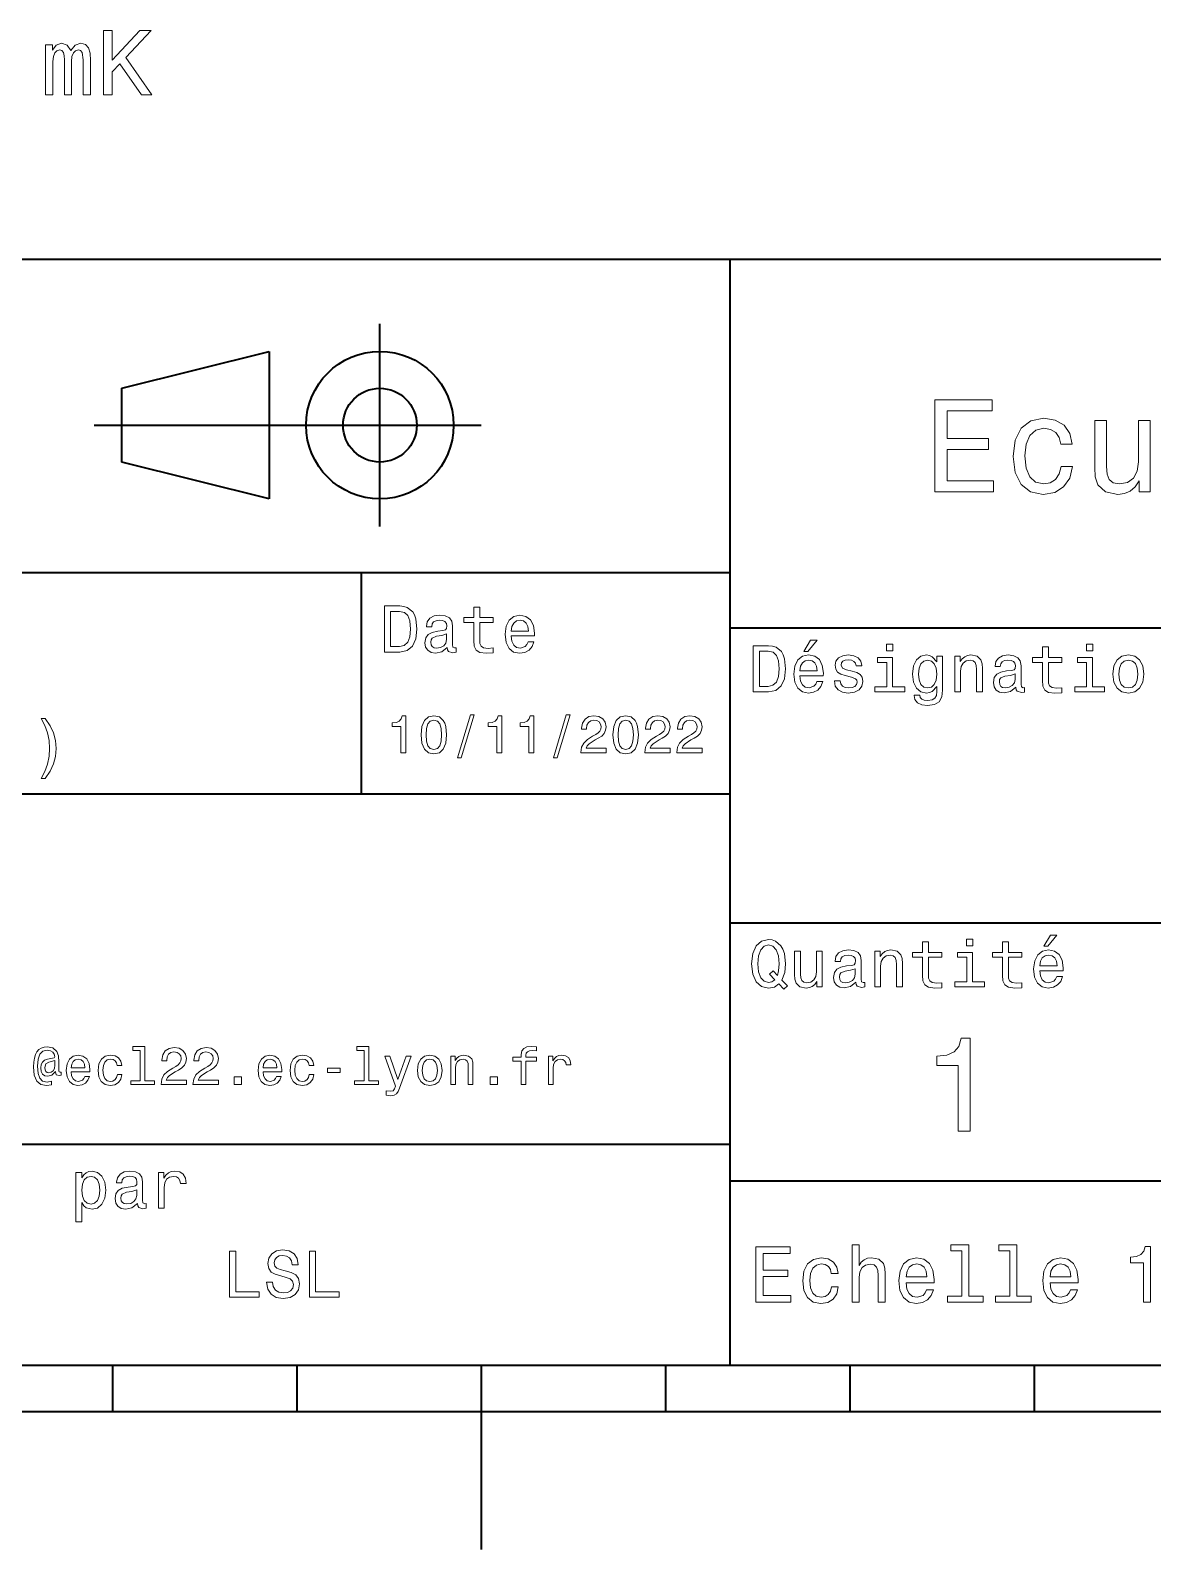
# Model space of a CAD drawing. Extents: x 0 to 297, y 0 to 210.
# Drawn here: x 124 to 184.9, y 0 to 82.4 of the extents above; entities that cross this region are included whole.
import ezdxf

# ---------------------------------------------------------------- set-up
doc = ezdxf.new("R2010")
doc.units = 0

msp = doc.modelspace()

# ---------------------------------------------------------------- linework, layer by layer
at = {"color": 7, "lineweight": 35}
for p, q in [((97, 70), (287, 70)), ((162, 10), (162, 70)), ((127.5, 61), (148.5, 61)), ((97, 53), (162, 53)), ((162, 50), (287, 50)), ((97, 41), (162, 41)), ((162, 34), (287, 34)), ((97, 22), (162, 22)), ((162, 20), (287, 20)), ((10, 10), (287, 10)), ((97, 10), (287, 10)), ((98.5, 7.5), (198.5, 7.5))]:
    msp.add_line(p, q, dxfattribs=at)
at = {"color": 7, "lineweight": 35, "ltscale": 0.275}
msp.add_line((143, 55.5), (143, 66.5), dxfattribs=at)
at = {"color": 7, "lineweight": 35, "ltscale": 0.206155}
for p, q in [((129, 63), (137, 65)), ((137, 57), (129, 59))]:
    msp.add_line(p, q, dxfattribs=at)
at = {"color": 7, "lineweight": 35, "ltscale": 0.2}
msp.add_line((137, 65), (137, 57), dxfattribs=at)
at = {"color": 7, "lineweight": 35, "ltscale": 0.1}
msp.add_line((129, 59), (129, 63), dxfattribs=at)
at = {"color": 7, "lineweight": 35, "ltscale": 0.3}
msp.add_line((142, 41), (142, 53), dxfattribs=at)
at = {"color": 7, "lineweight": 35, "ltscale": 0.0625}
for p, q in [((128.5, 10), (128.5, 7.5)), ((138.5, 10), (138.5, 7.5)), ((158.5, 10), (158.5, 7.5)), ((168.5, 10), (168.5, 7.5)), ((178.5, 10), (178.5, 7.5))]:
    msp.add_line(p, q, dxfattribs=at)
at = {"color": 7, "lineweight": 35, "ltscale": 0.25}
msp.add_line((148.5, 10), (148.5, 0), dxfattribs=at)
at = {"color": 7, "lineweight": 13}
for points in [[(128.01532, 78.915115), (128.479309, 78.915115), (128.479309, 80.160789), (128.892853, 80.604599), (130.067932, 78.915115), (130.632767, 78.915115), (129.220657, 80.94249), (130.592407, 82.415115), (129.977142, 82.415115), (128.479309, 80.796242), (128.479309, 82.415115), (128.01532, 82.415115)], [(124.853226, 78.915115), (125.261726, 78.915115), (125.261726, 80.725632), (125.286942, 80.997971), (125.362587, 81.194656), (125.478584, 81.310646), (125.629883, 81.356041), (125.750916, 81.315689), (125.831612, 81.214828), (125.871956, 81.043358), (125.887085, 80.816414), (125.887085, 78.915115), (126.27037, 78.915115), (126.27037, 80.725632), (126.295586, 80.992928), (126.371231, 81.189613), (126.492271, 81.310646), (126.64357, 81.356041), (126.764603, 81.315689), (126.845299, 81.214828), (126.895729, 80.816414), (126.895729, 78.915115), (127.30423, 78.915115), (127.30423, 80.786156), (127.279015, 81.174484), (127.198326, 81.472031), (127.036942, 81.653587), (126.774689, 81.719147), (126.467056, 81.618286), (126.230026, 81.325775), (126.043427, 81.613243), (125.730743, 81.719147), (125.443283, 81.618286), (125.246597, 81.335861), (125.246597, 81.623329), (124.853226, 81.623329)], [(173.109512, 57.381123), (176.279541, 57.381123), (176.279541, 57.986309), (173.772339, 57.986309), (173.772339, 59.679394), (176.005768, 59.679394), (176.005768, 60.277374), (173.772339, 60.277374), (173.772339, 61.775936), (176.221893, 61.775936), (176.221893, 62.381123), (173.109512, 62.381123)], [(179.932281, 59.967579), (180.559082, 59.967579), (180.429398, 60.543945), (180.119598, 60.997837), (179.636887, 61.278816), (179.010086, 61.386887), (178.318436, 61.242794), (177.792511, 60.839336), (177.46109, 60.183716), (177.345825, 59.304752), (177.453888, 58.432995), (177.778091, 57.78458), (178.289627, 57.381123), (178.988464, 57.244236), (179.608063, 57.352303), (180.090775, 57.6549), (180.42218, 58.130402), (180.566284, 58.764408), (179.96109, 58.764408), (179.853027, 58.36095), (179.651291, 58.058357), (179.363113, 57.871037), (179.010086, 57.8134), (178.570602, 57.907059), (178.253601, 58.195244), (178.059082, 58.663544), (177.994232, 59.326366), (178.059082, 59.974781), (178.260803, 60.443081), (178.585007, 60.731266), (179.010086, 60.83213), (179.38472, 60.767288), (179.66571, 60.601585), (179.853027, 60.327808)], [(184.788177, 61.25), (184.154175, 61.25), (184.154175, 59.016571), (184.082123, 58.497837), (183.873199, 58.123196), (183.548996, 57.892651), (183.123917, 57.820602), (182.785294, 57.878242), (182.569168, 58.051151), (182.446686, 58.346542), (182.417862, 58.764408), (182.417862, 61.25), (181.783859, 61.25), (181.783859, 58.706772), (181.805481, 58.195244), (181.942368, 57.770172), (182.360229, 57.381123), (183.030258, 57.244236), (183.390488, 57.294666), (183.700287, 57.424351), (183.966858, 57.647694), (184.182999, 57.971901), (184.182999, 57.381123), (184.788177, 57.381123)], [(144.080688, 51.190563), (143.248566, 51.190563), (143.248566, 48.690563), (144.080688, 48.690563), (144.473343, 48.769814), (144.765137, 49.011169), (144.945251, 49.40382), (145.010086, 49.940563), (144.952454, 50.488113), (144.880402, 50.70425), (144.779541, 50.877163), (144.487747, 51.111313), (144.296829, 51.168949)], [(148.100861, 50.289986), (148.100861, 49.320965), (148.122482, 49.007565), (148.223343, 48.791428), (148.425079, 48.665348), (148.767288, 48.62212), (149.141937, 48.640129), (149.141937, 48.913906), (148.868149, 48.892292), (148.619598, 48.921112), (148.486313, 49.011169), (148.42868, 49.162464), (148.417862, 49.375), (148.417862, 50.289986), (149.141937, 50.289986), (149.141937, 50.560158), (148.417862, 50.560158), (148.417862, 51.125721), (148.100861, 51.125721), (148.100861, 50.560158), (147.553314, 50.560158), (147.553314, 50.289986)], [(144.055481, 50.891571), (144.329254, 50.837536), (144.516571, 50.671829), (144.628235, 50.376442), (144.664261, 49.940563), (144.624634, 49.519093), (144.51297, 49.223705), (144.322052, 49.047192), (144.055481, 48.989555), (143.583572, 48.989555), (143.583572, 50.891571)], [(146.656342, 48.942726), (146.656342, 48.931919), (146.674347, 48.809441), (146.728394, 48.722984), (146.955338, 48.654541), (147.131851, 48.683357), (147.131851, 48.928314), (147.056198, 48.917507), (146.955338, 48.96434), (146.937317, 49.108429), (146.937317, 50.109871), (146.894089, 50.365635), (146.768005, 50.54575), (146.548264, 50.65382), (146.23848, 50.693443), (145.935883, 50.650219), (145.71254, 50.52774), (145.572052, 50.336815), (145.525223, 50.084656), (145.525223, 50.063042), (145.809799, 50.063042), (145.835022, 50.21434), (145.914261, 50.322407), (146.043945, 50.387249), (146.227661, 50.412464), (146.404175, 50.394455), (146.530258, 50.34042), (146.605911, 50.246758), (146.631119, 50.117077), (146.616714, 49.965778), (146.559082, 49.890129), (146.414978, 49.854107), (146.144806, 49.825291), (145.835022, 49.760448), (145.61528, 49.645176), (145.485596, 49.465057), (145.445969, 49.19849), (145.481995, 48.960735), (145.593658, 48.784222), (145.773773, 48.67255), (146.022339, 48.632927), (146.357346, 48.708576)], [(150.121765, 49.565922), (151.389771, 49.565922), (151.393372, 49.713619), (151.335739, 50.127884), (151.177231, 50.437683), (150.925079, 50.625), (150.590057, 50.693443), (150.262253, 50.621399), (150.010086, 50.41967), (149.847977, 50.091862), (149.790344, 49.659584), (149.844376, 49.216499), (150.006485, 48.892292), (150.255051, 48.690563), (150.579254, 48.62212), (150.860229, 48.668949), (151.090775, 48.791428), (151.260086, 48.98595), (151.357346, 49.245319), (151.043945, 49.245319), (150.979111, 49.101227), (150.885452, 48.993156), (150.618881, 48.9067), (150.413544, 48.946327), (150.258652, 49.072407), (150.157776, 49.27774), (150.121765, 49.555115)], [(150.121765, 49.832493), (150.161377, 50.081055), (150.258652, 50.264771), (150.406342, 50.376442), (150.600861, 50.416069), (150.791794, 50.376442), (150.939484, 50.264771), (151.029541, 50.081055), (151.061966, 49.832493)], [(146.620316, 49.367798), (146.577087, 49.180477), (146.461823, 49.036385), (146.28891, 48.942726), (146.07637, 48.910305), (145.939484, 48.928314), (145.842224, 48.98595), (145.780975, 49.086815), (145.76297, 49.227306), (145.777374, 49.353386), (145.835022, 49.443443), (146.065567, 49.544312), (146.357346, 49.587536), (146.620316, 49.673992)], [(164.080688, 49.030979), (163.248566, 49.030979), (163.248566, 46.530979), (164.080688, 46.530979), (164.473343, 46.610229), (164.765137, 46.851585), (164.945251, 47.244236), (165.010086, 47.780979), (164.952454, 48.328529), (164.880402, 48.544666), (164.779541, 48.717579), (164.487747, 48.951729), (164.296829, 49.009365)], [(164.055481, 48.731987), (164.329254, 48.677952), (164.516571, 48.512245), (164.628235, 48.216858), (164.664261, 47.780979), (164.624634, 47.359509), (164.51297, 47.064121), (164.322052, 46.887608), (164.055481, 46.829971), (163.583572, 46.829971), (163.583572, 48.731987)], [(166.004318, 48.728386), (166.216858, 48.728386), (166.717575, 49.340778), (166.364548, 49.340778)], [(170.824203, 49.117435), (170.489197, 49.117435), (170.489197, 48.757202), (170.824203, 48.757202)], [(178.943802, 48.130402), (178.943802, 47.161381), (178.965424, 46.84798), (179.066284, 46.631844), (179.268005, 46.505764), (179.610229, 46.462536), (179.984863, 46.480545), (179.984863, 46.754322), (179.71109, 46.732708), (179.46254, 46.761528), (179.329254, 46.851585), (179.271606, 47.00288), (179.260803, 47.215416), (179.260803, 48.130402), (179.984863, 48.130402), (179.984863, 48.400574), (179.260803, 48.400574), (179.260803, 48.966137), (178.943802, 48.966137), (178.943802, 48.400574), (178.396255, 48.400574), (178.396255, 48.130402)], [(181.667145, 49.117435), (181.332138, 49.117435), (181.332138, 48.757202), (181.667145, 48.757202)], [(165.784576, 47.406338), (167.052597, 47.406338), (167.056198, 47.554035), (166.998566, 47.9683), (166.840057, 48.278099), (166.587891, 48.465416), (166.252884, 48.533859), (165.925079, 48.461815), (165.672913, 48.260086), (165.510803, 47.932278), (165.453171, 47.5), (165.507202, 47.056915), (165.669312, 46.732708), (165.917862, 46.530979), (166.242081, 46.462536), (166.523056, 46.509365), (166.753601, 46.631844), (166.922913, 46.826366), (167.020172, 47.085735), (166.706772, 47.085735), (166.641937, 46.941643), (166.548264, 46.833572), (166.281708, 46.747116), (166.07637, 46.786743), (165.921463, 46.912823), (165.820602, 47.118156), (165.784576, 47.395531)], [(165.784576, 47.672909), (165.824203, 47.921471), (165.921463, 48.105186), (166.069168, 48.216858), (166.263687, 48.256485), (166.454605, 48.216858), (166.60231, 48.105186), (166.692368, 47.921471), (166.724777, 47.672909)], [(168.623199, 47.658501), (168.317001, 47.730545), (168.090057, 47.8134), (168.014404, 47.982708), (168.036026, 48.101585), (168.111664, 48.188038), (168.234146, 48.242073), (168.41066, 48.263687), (168.579971, 48.242073), (168.713257, 48.177231), (168.799713, 48.079971), (168.835739, 47.950287), (169.145538, 47.950287), (169.145538, 47.957493), (169.091492, 48.191643), (168.943802, 48.375359), (168.713257, 48.490635), (168.41066, 48.533859), (168.104462, 48.490635), (167.881119, 48.371758), (167.740631, 48.195244), (167.697403, 47.971901), (167.729828, 47.755764), (167.830688, 47.604465), (167.996399, 47.496399), (168.237747, 47.42075), (168.590775, 47.334293), (168.806915, 47.244236), (168.864548, 47.172188), (168.886169, 47.064121), (168.853745, 46.930836), (168.767288, 46.829971), (168.626801, 46.765129), (168.439484, 46.743515), (168.241348, 46.765129), (168.09726, 46.840778), (168, 46.963257), (167.960373, 47.132565), (167.654175, 47.132565), (167.704605, 46.844379), (167.85231, 46.635445), (168.086456, 46.509365), (168.41066, 46.462536), (168.749283, 46.509365), (168.997833, 46.635445), (169.149139, 46.837173), (169.203171, 47.100143), (169.163544, 47.327087), (169.05188, 47.481987), (168.868149, 47.582851)], [(170.8134, 46.79755), (170.8134, 48.400574), (169.999283, 48.400574), (169.999283, 48.130402), (170.496399, 48.130402), (170.496399, 46.79755), (169.847977, 46.79755), (169.847977, 46.530979), (171.469025, 46.530979), (171.469025, 46.79755)], [(173.518738, 46.617435), (173.518738, 48.465416), (173.216141, 48.465416), (173.216141, 48.152016), (172.967575, 48.4366), (172.816284, 48.508644), (172.646973, 48.533859), (172.340775, 48.461815), (172.103027, 48.260086), (171.94812, 47.935879), (171.894089, 47.5), (171.94812, 47.060516), (172.103027, 46.736309), (172.340775, 46.530979), (172.646973, 46.462536), (172.819885, 46.487751), (172.963974, 46.552593), (173.216141, 46.826366), (173.216141, 46.552593), (173.187317, 46.336456), (173.108063, 46.181557), (172.956772, 46.091499), (172.729828, 46.059078), (172.531708, 46.080692), (172.391205, 46.134727), (172.30835, 46.228386), (172.283142, 46.354465), (171.976944, 46.354465), (171.976944, 46.340057), (172.023773, 46.109509), (172.167862, 45.9366), (172.398407, 45.824928), (172.711823, 45.785301), (173.086456, 45.839336), (173.335022, 45.990635), (173.47551, 46.253601)], [(172.221909, 47.5), (172.254318, 47.820606), (172.351593, 48.058357), (172.502884, 48.198845), (172.704605, 48.249279), (172.917145, 48.198845), (173.075653, 48.058357), (173.172913, 47.820606), (173.208939, 47.5), (173.172913, 47.172188), (173.075653, 46.938038), (172.917145, 46.793949), (172.704605, 46.747116), (172.502884, 46.793949), (172.351593, 46.938038), (172.254318, 47.175793)], [(174.181549, 46.530979), (174.498566, 46.530979), (174.498566, 47.647694), (174.530975, 47.903458), (174.635452, 48.090778), (174.797546, 48.206051), (175.013687, 48.249279), (175.1866, 48.213257), (175.294662, 48.115993), (175.348709, 47.953888), (175.366714, 47.737751), (175.366714, 46.530979), (175.683716, 46.530979), (175.683716, 47.802593), (175.669312, 48.058357), (175.604462, 48.270893), (175.391937, 48.465416), (175.060516, 48.533859), (174.876801, 48.508644), (174.721909, 48.440201), (174.588623, 48.324928), (174.484146, 48.170029), (174.484146, 48.465416), (174.181549, 48.465416)], [(177.499283, 46.783142), (177.499283, 46.772335), (177.517288, 46.649857), (177.57132, 46.5634), (177.798264, 46.494957), (177.974777, 46.523773), (177.974777, 46.76873), (177.899139, 46.757923), (177.798264, 46.804756), (177.780258, 46.948845), (177.780258, 47.950287), (177.73703, 48.206051), (177.610947, 48.386166), (177.391205, 48.494236), (177.081406, 48.533859), (176.778824, 48.490635), (176.555481, 48.368156), (176.414978, 48.177231), (176.368149, 47.925072), (176.368149, 47.903458), (176.65274, 47.903458), (176.677948, 48.054756), (176.757202, 48.162823), (176.886887, 48.227665), (177.070602, 48.25288), (177.247116, 48.234871), (177.373199, 48.180836), (177.448853, 48.087173), (177.47406, 47.957493), (177.459656, 47.806194), (177.402023, 47.730545), (177.257919, 47.694523), (176.987747, 47.665707), (176.677948, 47.600864), (176.458206, 47.485592), (176.328537, 47.305473), (176.28891, 47.038906), (176.324921, 46.801151), (176.4366, 46.624638), (176.616714, 46.512966), (176.86528, 46.473343), (177.200287, 46.548992)], [(181.656342, 46.79755), (181.656342, 48.400574), (180.842224, 48.400574), (180.842224, 48.130402), (181.33934, 48.130402), (181.33934, 46.79755), (180.690918, 46.79755), (180.690918, 46.530979), (182.311966, 46.530979), (182.311966, 46.79755)], [(182.762253, 47.496399), (182.819885, 47.056915), (182.985596, 46.732708), (183.248566, 46.530979), (183.601593, 46.462536), (183.951004, 46.530979), (184.213974, 46.729107), (184.379684, 47.053314), (184.440918, 47.496399), (184.379684, 47.935879), (184.213974, 48.263687), (183.951004, 48.461815), (183.601593, 48.533859), (183.248566, 48.461815), (182.985596, 48.260086), (182.819885, 47.935879)], [(183.086456, 47.5), (183.118881, 47.824207), (183.219742, 48.058357), (183.381851, 48.20245), (183.601593, 48.25288), (183.817719, 48.20245), (183.979828, 48.061958), (184.080688, 47.824207), (184.116714, 47.5), (184.080688, 47.172188), (183.979828, 46.934437), (183.817719, 46.790344), (183.601593, 46.743515), (183.381851, 46.790344), (183.219742, 46.934437), (183.118881, 47.172188)], [(177.463257, 47.208214), (177.420029, 47.020893), (177.304749, 46.876801), (177.131851, 46.783142), (176.919312, 46.750721), (176.782425, 46.76873), (176.68515, 46.826366), (176.623917, 46.927231), (176.605911, 47.067722), (176.620316, 47.193802), (176.677948, 47.283859), (176.908508, 47.384727), (177.200287, 47.427952), (177.463257, 47.514408)], [(124.847984, 41.835735), (125.107353, 42.231987), (125.291069, 42.624638), (125.399139, 43.0317), (125.435165, 43.463978), (125.399139, 43.892651), (125.291069, 44.303314), (125.107353, 44.695965), (124.847984, 45.092216), (124.62104, 45.092216), (124.822769, 44.710373), (124.966858, 44.306915), (125.053314, 43.88905), (125.085739, 43.463978), (125.053314, 43.038906), (124.966858, 42.617435), (124.819168, 42.217579), (124.62104, 41.835735)], [(144.14122, 43.224785), (144.403458, 43.224785), (144.403458, 45.239193), (144.207504, 45.239193), (144.155624, 45.0634), (144.05188, 44.945248), (143.893372, 44.876083), (143.674362, 44.853027), (143.674362, 44.648415), (144.14122, 44.648415)], [(145.233429, 44.201729), (145.276657, 43.749279), (145.412109, 43.426514), (145.62825, 43.230549), (145.927963, 43.167149), (146.224792, 43.230549), (146.440933, 43.426514), (146.573486, 43.749279), (146.619598, 44.201729), (146.573486, 44.651299), (146.518738, 44.829971), (146.440933, 44.976948), (146.224792, 45.172913), (145.927963, 45.239193), (145.62825, 45.172913), (145.412109, 44.974064), (145.276657, 44.651299)], [(145.510086, 44.201729), (145.533142, 44.550434), (145.605194, 44.801155), (145.734879, 44.948128), (145.927963, 45), (146.118164, 44.948128), (146.247849, 44.801155), (146.319885, 44.550434), (146.342941, 44.201729), (146.319885, 43.850143), (146.247849, 43.599426), (146.118164, 43.45245), (145.927963, 43.403458), (145.734879, 43.45245), (145.605194, 43.599426), (145.533142, 43.850143)], [(147.213257, 42.956772), (147.412109, 42.956772), (148.109512, 45.279541), (147.907791, 45.279541)], [(149.345825, 43.224785), (149.608078, 43.224785), (149.608078, 45.239193), (149.412109, 45.239193), (149.360229, 45.0634), (149.256485, 44.945248), (149.097992, 44.876083), (148.878967, 44.853027), (148.878967, 44.648415), (149.345825, 44.648415)], [(151.080688, 43.224785), (151.342941, 43.224785), (151.342941, 45.239193), (151.146973, 45.239193), (151.095108, 45.0634), (150.991364, 44.945248), (150.832855, 44.876083), (150.613831, 44.853027), (150.613831, 44.648415), (151.080688, 44.648415)], [(152.417877, 42.956772), (152.616714, 42.956772), (153.314133, 45.279541), (153.112396, 45.279541)], [(153.899139, 43.224785), (155.273773, 43.224785), (155.273773, 43.472622), (154.187317, 43.472622), (154.247849, 43.60807), (154.351593, 43.720463), (154.671478, 43.925072), (154.841507, 44.011528), (155.031708, 44.135448), (155.167145, 44.279541), (155.244965, 44.44957), (155.273773, 44.642651), (155.224792, 44.884727), (155.08934, 45.074928), (154.881851, 45.195965), (154.613831, 45.239193), (154.337173, 45.190201), (154.126801, 45.054756), (153.991364, 44.838619), (153.945251, 44.553314), (153.945251, 44.51297), (154.207504, 44.51297), (154.207504, 44.536022), (154.233429, 44.731991), (154.311249, 44.876083), (154.435165, 44.9683), (154.599426, 45), (154.766571, 44.971184), (154.890488, 44.899136), (154.971191, 44.786743), (155, 44.645535), (154.979828, 44.51297), (154.925079, 44.400578), (154.832855, 44.302593), (154.706055, 44.216141), (154.536026, 44.12392), (154.253601, 43.945248), (154.054764, 43.755043), (153.9366, 43.524498), (153.899139, 43.233429)], [(155.642654, 44.201729), (155.685883, 43.749279), (155.821335, 43.426514), (156.037476, 43.230549), (156.337173, 43.167149), (156.634003, 43.230549), (156.850143, 43.426514), (156.982712, 43.749279), (157.028824, 44.201729), (156.982712, 44.651299), (156.927963, 44.829971), (156.850143, 44.976948), (156.634003, 45.172913), (156.337173, 45.239193), (156.037476, 45.172913), (155.821335, 44.974064), (155.685883, 44.651299)], [(155.919312, 44.201729), (155.942368, 44.550434), (156.01442, 44.801155), (156.144104, 44.948128), (156.337173, 45), (156.527374, 44.948128), (156.657059, 44.801155), (156.729111, 44.550434), (156.752167, 44.201729), (156.729111, 43.850143), (156.657059, 43.599426), (156.527374, 43.45245), (156.337173, 43.403458), (156.144104, 43.45245), (156.01442, 43.599426), (155.942368, 43.850143)], [(157.368881, 43.224785), (158.743515, 43.224785), (158.743515, 43.472622), (157.657059, 43.472622), (157.71759, 43.60807), (157.821335, 43.720463), (158.14122, 43.925072), (158.311249, 44.011528), (158.50145, 44.135448), (158.636887, 44.279541), (158.714706, 44.44957), (158.743515, 44.642651), (158.694534, 44.884727), (158.559082, 45.074928), (158.351593, 45.195965), (158.083572, 45.239193), (157.806915, 45.190201), (157.596542, 45.054756), (157.461105, 44.838619), (157.414993, 44.553314), (157.414993, 44.51297), (157.677231, 44.51297), (157.677231, 44.536022), (157.703171, 44.731991), (157.780991, 44.876083), (157.904907, 44.9683), (158.069168, 45), (158.236313, 44.971184), (158.360229, 44.899136), (158.440918, 44.786743), (158.469742, 44.645535), (158.44957, 44.51297), (158.394821, 44.400578), (158.302597, 44.302593), (158.175797, 44.216141), (158.005768, 44.12392), (157.723343, 43.945248), (157.524506, 43.755043), (157.406342, 43.524498), (157.368881, 43.233429)], [(159.103745, 43.224785), (160.478394, 43.224785), (160.478394, 43.472622), (159.391937, 43.472622), (159.452454, 43.60807), (159.556198, 43.720463), (159.876083, 43.925072), (160.046112, 44.011528), (160.236313, 44.135448), (160.371765, 44.279541), (160.44957, 44.44957), (160.478394, 44.642651), (160.429398, 44.884727), (160.293945, 45.074928), (160.086456, 45.195965), (159.818451, 45.239193), (159.541794, 45.190201), (159.331421, 45.054756), (159.195969, 44.838619), (159.149857, 44.553314), (159.149857, 44.51297), (159.412109, 44.51297), (159.412109, 44.536022), (159.438049, 44.731991), (159.515854, 44.876083), (159.639771, 44.9683), (159.804031, 45), (159.971191, 44.971184), (160.095108, 44.899136), (160.175797, 44.786743), (160.20462, 44.645535), (160.184448, 44.51297), (160.129684, 44.400578), (160.037476, 44.302593), (159.91066, 44.216141), (159.740631, 44.12392), (159.458221, 43.945248), (159.259369, 43.755043), (159.14122, 43.524498), (159.103745, 43.233429)], [(164.642654, 30.685879), (164.916428, 30.401297), (165.107346, 30.592218), (164.811966, 30.894812), (164.963257, 31.305475), (165.010086, 31.780979), (164.941635, 32.339336), (164.862396, 32.56628), (164.757919, 32.753601), (164.46254, 33.009365), (164.282425, 33.074207), (164.08429, 33.099422), (163.702454, 33.009365), (163.41066, 32.757202), (163.223343, 32.342937), (163.158508, 31.780979), (163.223343, 31.219019), (163.407059, 30.804754), (163.698853, 30.54899), (164.08429, 30.462536), (164.39769, 30.520172)], [(172.438034, 32.130402), (172.438034, 31.161383), (172.459656, 30.847982), (172.560516, 30.631844), (172.762253, 30.505762), (173.104462, 30.462536), (173.479111, 30.480547), (173.479111, 30.754322), (173.205338, 30.732708), (172.956772, 30.761526), (172.823486, 30.851583), (172.765854, 31.002882), (172.755035, 31.215418), (172.755035, 32.130402), (173.479111, 32.130402), (173.479111, 32.400574), (172.755035, 32.400574), (172.755035, 32.966137), (172.438034, 32.966137), (172.438034, 32.400574), (171.890488, 32.400574), (171.890488, 32.130402)], [(175.161377, 33.117435), (174.82637, 33.117435), (174.82637, 32.757202), (175.161377, 32.757202)], [(176.775223, 32.130402), (176.775223, 31.161383), (176.796829, 30.847982), (176.89769, 30.631844), (177.099426, 30.505762), (177.44165, 30.462536), (177.816284, 30.480547), (177.816284, 30.754322), (177.542511, 30.732708), (177.293945, 30.761526), (177.16066, 30.851583), (177.103027, 31.002882), (177.092224, 31.215418), (177.092224, 32.130402), (177.816284, 32.130402), (177.816284, 32.400574), (177.092224, 32.400574), (177.092224, 32.966137), (176.775223, 32.966137), (176.775223, 32.400574), (176.227661, 32.400574), (176.227661, 32.130402)], [(179.015854, 32.728386), (179.228394, 32.728386), (179.729111, 33.340778), (179.376083, 33.340778)], [(164.41571, 30.916426), (164.260803, 30.801151), (164.08429, 30.765129), (163.850143, 30.829971), (163.666428, 31.024494), (163.543945, 31.341497), (163.504318, 31.780979), (163.543945, 32.216858), (163.662827, 32.537464), (163.846542, 32.731987), (164.08429, 32.80043), (164.318451, 32.731987), (164.502167, 32.533859), (164.621033, 32.213257), (164.664261, 31.780979), (164.631851, 31.40634), (164.5634, 31.150576), (164.329254, 31.395533), (164.13472, 31.211815)], [(166.998566, 32.465416), (166.681549, 32.465416), (166.681549, 31.348703), (166.645538, 31.089336), (166.541061, 30.902016), (166.378967, 30.786743), (166.166428, 30.750719), (165.997116, 30.779539), (165.889053, 30.865993), (165.827805, 31.013687), (165.8134, 31.222622), (165.8134, 32.465416), (165.496399, 32.465416), (165.496399, 31.193804), (165.507202, 30.93804), (165.575653, 30.725504), (165.784576, 30.530979), (166.119598, 30.462536), (166.299713, 30.487751), (166.454605, 30.552593), (166.587891, 30.664265), (166.695969, 30.826368), (166.695969, 30.530979), (166.998566, 30.530979)], [(168.824921, 30.78314), (168.824921, 30.772333), (168.842941, 30.649855), (168.896973, 30.5634), (169.123917, 30.494957), (169.30043, 30.523775), (169.30043, 30.768732), (169.224777, 30.757925), (169.123917, 30.804754), (169.105911, 30.948847), (169.105911, 31.950287), (169.062683, 32.206051), (168.9366, 32.386166), (168.716858, 32.494236), (168.407059, 32.533859), (168.104462, 32.490635), (167.881119, 32.368156), (167.740631, 32.177231), (167.693802, 31.925072), (167.693802, 31.903458), (167.978394, 31.903458), (168.003601, 32.054756), (168.082855, 32.162823), (168.21254, 32.227665), (168.396255, 32.25288), (168.572769, 32.234871), (168.698853, 32.180836), (168.77449, 32.087173), (168.799713, 31.957493), (168.785309, 31.806194), (168.727661, 31.730547), (168.583572, 31.694523), (168.3134, 31.665705), (168.003601, 31.600864), (167.783859, 31.48559), (167.654175, 31.305475), (167.614548, 31.038904), (167.650574, 30.801151), (167.762253, 30.62464), (167.942368, 30.512968), (168.190918, 30.473343), (168.52594, 30.54899)], [(169.844376, 30.530979), (170.161377, 30.530979), (170.161377, 31.647694), (170.193802, 31.903458), (170.298279, 32.090778), (170.460373, 32.206051), (170.676514, 32.249279), (170.849426, 32.213257), (170.957489, 32.115993), (171.011536, 31.95389), (171.029541, 31.737751), (171.029541, 30.530979), (171.346542, 30.530979), (171.346542, 31.802593), (171.332138, 32.058357), (171.267288, 32.270893), (171.054749, 32.465416), (170.723343, 32.533859), (170.539627, 32.508644), (170.38472, 32.440201), (170.251434, 32.324928), (170.146973, 32.170029), (170.146973, 32.465416), (169.844376, 32.465416)], [(175.150574, 30.79755), (175.150574, 32.400574), (174.336456, 32.400574), (174.336456, 32.130402), (174.833572, 32.130402), (174.833572, 30.79755), (174.185165, 30.79755), (174.185165, 30.530979), (175.806198, 30.530979), (175.806198, 30.79755)], [(178.796112, 31.40634), (180.064117, 31.40634), (180.067719, 31.554033), (180.010086, 31.9683), (179.851593, 32.278099), (179.599426, 32.465416), (179.264404, 32.533859), (178.9366, 32.461815), (178.684433, 32.260086), (178.522339, 31.932276), (178.464691, 31.5), (178.518738, 31.056915), (178.680832, 30.732708), (178.929398, 30.530979), (179.253601, 30.462536), (179.534576, 30.509365), (179.765137, 30.631844), (179.934433, 30.826368), (180.031708, 31.085733), (179.718292, 31.085733), (179.653458, 30.941643), (179.559799, 30.833572), (179.293228, 30.747118), (179.087891, 30.786743), (178.932999, 30.912823), (178.832138, 31.118155), (178.796112, 31.395533)], [(178.796112, 31.672911), (178.835739, 31.921469), (178.932999, 32.105186), (179.080688, 32.216858), (179.275208, 32.256485), (179.466141, 32.216858), (179.613831, 32.105186), (179.703888, 31.921469), (179.736313, 31.672911)], [(168.78891, 31.208212), (168.745682, 31.020893), (168.630402, 30.876801), (168.457489, 30.78314), (168.244965, 30.750719), (168.108063, 30.768732), (168.010803, 30.826368), (167.94957, 30.927233), (167.931549, 31.067722), (167.945969, 31.193804), (168.003601, 31.283861), (168.234146, 31.384726), (168.52594, 31.427954), (168.78891, 31.514408)], [(125.708939, 25.734871), (125.708939, 25.902018), (125.662827, 25.893373), (125.60807, 25.913546), (125.590782, 25.974064), (125.590782, 26.446688), (125.567726, 26.780981), (125.47551, 27.02882), (125.259369, 27.213257), (124.956772, 27.279539), (124.780983, 27.262249), (124.631126, 27.210375), (124.501442, 27.12392), (124.397697, 27.002882), (124.317001, 26.850145), (124.259369, 26.662825), (124.224785, 26.438042), (124.213257, 26.184439), (124.253601, 25.737753), (124.383286, 25.42075), (124.599426, 25.230549), (124.907784, 25.170031), (125.190201, 25.216139), (125.190201, 25.406342), (124.942368, 25.360231), (124.703171, 25.409224), (124.54467, 25.567724), (124.458214, 25.835735), (124.432281, 26.224785), (124.461098, 26.605188), (124.559082, 26.876081), (124.717583, 27.040346), (124.948128, 27.095102), (125.123917, 27.063402), (125.253601, 26.988474), (125.334297, 26.876081), (125.363113, 26.746399), (125.331413, 26.682999), (125.244957, 26.654179), (124.96254, 26.610952), (124.806915, 26.547552), (124.694527, 26.449568), (124.628242, 26.314121), (124.60807, 26.135448), (124.634003, 25.942364), (124.706055, 25.798271), (124.824211, 25.708935), (124.979828, 25.680117), (125.207497, 25.740635), (125.400574, 25.930836), (125.400574, 25.913546), (125.446686, 25.760807), (125.605186, 25.714699)], [(130.002884, 27.080692), (130.002884, 25.438042), (129.481277, 25.438042), (129.481277, 25.224785), (130.775223, 25.224785), (130.775223, 25.438042), (130.256485, 25.438042), (130.256485, 27.293949), (129.605194, 27.293949), (129.605194, 27.080692)], [(131.126801, 25.224785), (132.50145, 25.224785), (132.50145, 25.472624), (131.414993, 25.472624), (131.47551, 25.60807), (131.579254, 25.720463), (131.899139, 25.925074), (132.069168, 26.011528), (132.259369, 26.135448), (132.394821, 26.279539), (132.472626, 26.449568), (132.50145, 26.642653), (132.452454, 26.884727), (132.317001, 27.074928), (132.109512, 27.195967), (131.841507, 27.239193), (131.56485, 27.190203), (131.354462, 27.054756), (131.219025, 26.838617), (131.172913, 26.553314), (131.172913, 26.51297), (131.435165, 26.51297), (131.435165, 26.536024), (131.46109, 26.731989), (131.53891, 26.876081), (131.662827, 26.9683), (131.827087, 27), (131.994232, 26.971182), (132.118164, 26.899136), (132.198853, 26.786745), (132.227661, 26.645535), (132.207489, 26.51297), (132.15274, 26.400578), (132.060516, 26.302595), (131.933716, 26.216139), (131.763687, 26.12392), (131.481262, 25.945246), (131.282425, 25.755045), (131.164276, 25.524496), (131.126801, 25.233431)], [(132.861679, 25.224785), (134.236313, 25.224785), (134.236313, 25.472624), (133.149857, 25.472624), (133.210388, 25.60807), (133.314117, 25.720463), (133.634003, 25.925074), (133.804047, 26.011528), (133.994232, 26.135448), (134.129684, 26.279539), (134.207489, 26.449568), (134.236313, 26.642653), (134.187317, 26.884727), (134.05188, 27.074928), (133.844391, 27.195967), (133.57637, 27.239193), (133.299713, 27.190203), (133.08934, 27.054756), (132.953888, 26.838617), (132.907776, 26.553314), (132.907776, 26.51297), (133.170029, 26.51297), (133.170029, 26.536024), (133.195969, 26.731989), (133.273773, 26.876081), (133.397705, 26.9683), (133.561966, 27), (133.729111, 26.971182), (133.853027, 26.899136), (133.933716, 26.786745), (133.96254, 26.645535), (133.942368, 26.51297), (133.887604, 26.400578), (133.795395, 26.302595), (133.668594, 26.216139), (133.498566, 26.12392), (133.216141, 25.945246), (133.017303, 25.755045), (132.899139, 25.524496), (132.861679, 25.233431)], [(142.146973, 27.080692), (142.146973, 25.438042), (141.625366, 25.438042), (141.625366, 25.224785), (142.919312, 25.224785), (142.919312, 25.438042), (142.400589, 25.438042), (142.400589, 27.293949), (141.749283, 27.293949), (141.749283, 27.080692)], [(150.668594, 26.504324), (150.668594, 25.224785), (150.922195, 25.224785), (150.922195, 26.504324), (151.498566, 26.504324), (151.498566, 26.720463), (150.922195, 26.720463), (150.922195, 26.815563), (150.942368, 26.930836), (151.008652, 27.008646), (151.121048, 27.054756), (151.28244, 27.072046), (151.498566, 27.06052), (151.498566, 27.279539), (151.224792, 27.293949), (150.976959, 27.268013), (150.804047, 27.190203), (150.700302, 27.054756), (150.668594, 26.861671), (150.668594, 26.720463), (150.20462, 26.720463), (150.20462, 26.504324)], [(174.370316, 22.700289), (175.025925, 22.700289), (175.025925, 27.736313), (174.536011, 27.736313), (174.406326, 27.296831), (174.146973, 27.001442), (173.750717, 26.828531), (173.203171, 26.770893), (173.203171, 26.259367), (174.370316, 26.259367)], [(125.374641, 26.279539), (125.345825, 26.100866), (125.273773, 25.974064), (125.164268, 25.896255), (125.034584, 25.873199), (124.945244, 25.887609), (124.881844, 25.939482), (124.841499, 26.025938), (124.829971, 26.146975), (124.878967, 26.345821), (125.046112, 26.449568), (125.374641, 26.53026)], [(126.250725, 25.925074), (127.265129, 25.925074), (127.268013, 26.043228), (127.221909, 26.374641), (127.0951, 26.622478), (126.893372, 26.772335), (126.625366, 26.827091), (126.363113, 26.769453), (126.161385, 26.60807), (126.0317, 26.345821), (125.985596, 26), (126.028824, 25.645535), (126.158501, 25.386168), (126.357353, 25.224785), (126.616714, 25.170031), (126.841499, 25.207495), (127.02594, 25.305477), (127.161385, 25.461096), (127.239197, 25.668589), (126.988472, 25.668589), (126.9366, 25.553314), (126.861671, 25.46686), (126.648415, 25.397696), (126.484154, 25.429396), (126.360229, 25.53026), (126.279541, 25.694525), (126.250725, 25.916428)], [(126.250725, 26.138329), (126.282425, 26.337177), (126.360229, 26.48415), (126.478386, 26.573488), (126.63401, 26.605188), (126.786743, 26.573488), (126.9049, 26.48415), (126.976944, 26.337177), (127.002884, 26.138329)], [(128.749283, 26.259367), (129, 26.259367), (128.948135, 26.489914), (128.824203, 26.671471), (128.631134, 26.783863), (128.380402, 26.827091), (128.103745, 26.769453), (127.893372, 26.60807), (127.760811, 26.345821), (127.714699, 25.994238), (127.757927, 25.645535), (127.887611, 25.386168), (128.092224, 25.224785), (128.371765, 25.170031), (128.619598, 25.213257), (128.812683, 25.334295), (128.945251, 25.524496), (129.002884, 25.778099), (128.760803, 25.778099), (128.717575, 25.616716), (128.636887, 25.495678), (128.521622, 25.42075), (128.380402, 25.397696), (128.20462, 25.43516), (128.07782, 25.550434), (128, 25.737753), (127.974068, 26.002882), (128, 26.262249), (128.080688, 26.449568), (128.210373, 26.564842), (128.380402, 26.605188), (128.530258, 26.579252), (128.642654, 26.51297), (128.717575, 26.40346)], [(136.659943, 25.925074), (137.674362, 25.925074), (137.677246, 26.043228), (137.631134, 26.374641), (137.504333, 26.622478), (137.302597, 26.772335), (137.034592, 26.827091), (136.772339, 26.769453), (136.570618, 26.60807), (136.440933, 26.345821), (136.394821, 26), (136.438049, 25.645535), (136.567734, 25.386168), (136.766571, 25.224785), (137.02594, 25.170031), (137.250732, 25.207495), (137.435165, 25.305477), (137.570618, 25.461096), (137.648422, 25.668589), (137.397705, 25.668589), (137.345825, 25.553314), (137.270905, 25.46686), (137.057648, 25.397696), (136.893372, 25.429396), (136.769455, 25.53026), (136.688766, 25.694525), (136.659943, 25.916428)], [(136.659943, 26.138329), (136.69165, 26.337177), (136.769455, 26.48415), (136.887619, 26.573488), (137.043228, 26.605188), (137.195969, 26.573488), (137.314117, 26.48415), (137.386169, 26.337177), (137.412109, 26.138329)], [(139.158508, 26.259367), (139.409225, 26.259367), (139.357361, 26.489914), (139.233429, 26.671471), (139.040344, 26.783863), (138.789627, 26.827091), (138.51297, 26.769453), (138.302597, 26.60807), (138.170044, 26.345821), (138.123932, 25.994238), (138.167145, 25.645535), (138.296844, 25.386168), (138.50145, 25.224785), (138.780991, 25.170031), (139.028824, 25.213257), (139.221909, 25.334295), (139.354477, 25.524496), (139.412109, 25.778099), (139.170044, 25.778099), (139.126801, 25.616716), (139.046112, 25.495678), (138.930847, 25.42075), (138.789627, 25.397696), (138.613831, 25.43516), (138.48703, 25.550434), (138.409225, 25.737753), (138.383301, 26.002882), (138.409225, 26.262249), (138.489914, 26.449568), (138.619598, 26.564842), (138.789627, 26.605188), (138.939484, 26.579252), (139.05188, 26.51297), (139.126801, 26.40346)], [(144.417877, 26.772335), (143.974075, 25.49856), (143.53891, 26.772335), (143.262253, 26.772335), (143.850159, 25.13833), (143.798279, 24.994238), (143.71759, 24.896255), (143.582138, 24.864553), (143.348709, 24.893373), (143.348709, 24.648417), (143.593658, 24.62536), (143.769455, 24.648417), (143.893372, 24.720463), (143.982712, 24.844381), (144.060532, 25.025938), (144.688766, 26.772335)], [(145.037476, 25.99712), (145.083588, 25.645535), (145.216156, 25.386168), (145.426514, 25.224785), (145.708939, 25.170031), (145.98848, 25.224785), (146.198853, 25.383286), (146.331421, 25.642653), (146.380417, 25.99712), (146.331421, 26.348703), (146.198853, 26.610952), (145.98848, 26.769453), (145.708939, 26.827091), (145.426514, 26.769453), (145.216156, 26.60807), (145.083588, 26.348703)], [(145.296844, 26), (145.322784, 26.259367), (145.403473, 26.446688), (145.533142, 26.56196), (145.708939, 26.602306), (145.881851, 26.56196), (146.011536, 26.449568), (146.092224, 26.259367), (146.121048, 26), (146.092224, 25.737753), (146.011536, 25.547552), (145.881851, 25.432278), (145.708939, 25.394814), (145.533142, 25.432278), (145.403473, 25.547552), (145.322784, 25.737753)], [(146.847275, 25.224785), (147.100876, 25.224785), (147.100876, 26.118156), (147.126816, 26.322767), (147.210388, 26.472624), (147.340057, 26.564842), (147.51297, 26.599424), (147.651306, 26.570606), (147.737762, 26.492796), (147.780991, 26.363113), (147.795395, 26.190203), (147.795395, 25.224785), (148.048996, 25.224785), (148.048996, 26.242077), (148.037476, 26.446688), (147.985596, 26.616716), (147.815567, 26.772335), (147.550446, 26.827091), (147.403473, 26.806917), (147.279541, 26.752163), (147.172913, 26.659943), (147.089355, 26.536024), (147.089355, 26.772335), (146.847275, 26.772335)], [(152.146988, 25.224785), (152.400589, 25.224785), (152.400589, 26.10951), (152.426529, 26.322767), (152.504333, 26.475506), (152.631134, 26.567724), (152.801163, 26.599424), (152.927963, 26.579252), (153.023071, 26.521614), (153.080704, 26.423632), (153.100876, 26.291067), (153.357361, 26.291067), (153.322784, 26.524496), (153.227676, 26.691643), (153.069183, 26.792507), (152.853027, 26.827091), (152.706055, 26.804035), (152.579254, 26.746399), (152.466873, 26.648417), (152.377533, 26.515852), (152.377533, 26.772335), (152.146988, 26.772335)], [(135.100861, 25.224785), (135.498566, 25.224785), (135.498566, 25.654181), (135.100861, 25.654181)], [(140.155624, 25.884727), (140.853027, 25.884727), (140.853027, 26.112392), (140.155624, 26.112392)], [(148.979828, 25.224785), (149.377533, 25.224785), (149.377533, 25.654181), (148.979828, 25.654181)], [(126.829254, 20.166426), (126.829254, 20.465418), (126.512253, 20.465418), (126.512253, 17.7817), (126.829254, 17.7817), (126.829254, 18.826368), (126.940926, 18.657061), (127.067009, 18.545389), (127.38401, 18.462536), (127.6866, 18.530979), (127.924355, 18.736311), (128.079254, 19.060518), (128.136887, 19.5), (128.079254, 19.935879), (127.924355, 20.260086), (127.6866, 20.461815), (127.38401, 20.533861), (127.211098, 20.512247), (127.0634, 20.443804), (126.937325, 20.328529)], [(127.329971, 18.747118), (127.117439, 18.793947), (126.96254, 18.93804), (126.86528, 19.17219), (126.832855, 19.5), (126.86528, 19.824207), (126.96254, 20.058357), (127.117439, 20.198847), (127.329971, 20.249279), (127.524498, 20.198847), (127.679398, 20.054754), (127.776657, 19.820604), (127.812683, 19.5), (127.776657, 19.175793), (127.679398, 18.93804), (127.524498, 18.793947)], [(129.847992, 18.78314), (129.847992, 18.772333), (129.865997, 18.649855), (129.920029, 18.5634), (130.146973, 18.494957), (130.323486, 18.523775), (130.323486, 18.768732), (130.247849, 18.757925), (130.146973, 18.804754), (130.128967, 18.948847), (130.128967, 19.950287), (130.085739, 20.206051), (129.959656, 20.386166), (129.739914, 20.494236), (129.430115, 20.533861), (129.127533, 20.490633), (128.904175, 20.368155), (128.763687, 20.177233), (128.716858, 19.925072), (128.716858, 19.903458), (129.00145, 19.903458), (129.026657, 20.054754), (129.105911, 20.162823), (129.235596, 20.227665), (129.419312, 20.252882), (129.595825, 20.234869), (129.721909, 20.180836), (129.797562, 20.087175), (129.822769, 19.957493), (129.808365, 19.806194), (129.750732, 19.730547), (129.606628, 19.694523), (129.336456, 19.665705), (129.026657, 19.600864), (128.806915, 19.48559), (128.677246, 19.305475), (128.637619, 19.038904), (128.67363, 18.801151), (128.785309, 18.62464), (128.965424, 18.512968), (129.213989, 18.473343), (129.548996, 18.54899)], [(130.986313, 18.530979), (131.303314, 18.530979), (131.303314, 19.636887), (131.335739, 19.903458), (131.432999, 20.094379), (131.591507, 20.209654), (131.804047, 20.249279), (131.96254, 20.224062), (132.081421, 20.152016), (132.153473, 20.029537), (132.17868, 19.863832), (132.499283, 19.863832), (132.456055, 20.155619), (132.337189, 20.364553), (132.139053, 20.490633), (131.868881, 20.533861), (131.685165, 20.505043), (131.526657, 20.432997), (131.386169, 20.310518), (131.274506, 20.144812), (131.274506, 20.465418), (130.986313, 20.465418)], [(129.811966, 19.208212), (129.768738, 19.020893), (129.653458, 18.876801), (129.48056, 18.78314), (129.268021, 18.750719), (129.131134, 18.768732), (129.033875, 18.826368), (128.972626, 18.927233), (128.95462, 19.067722), (128.969025, 19.193804), (129.026657, 19.283861), (129.257202, 19.384726), (129.548996, 19.427954), (129.811966, 19.514408)], [(168.610947, 13.428675), (168.991348, 13.428675), (168.991348, 14.768732), (169.030258, 15.075649), (169.155624, 15.300432), (169.350143, 15.438761), (169.609512, 15.490635), (169.817001, 15.447407), (169.946686, 15.330692), (170.011536, 15.136168), (170.033142, 14.876801), (170.033142, 13.428675), (170.413544, 13.428675), (170.413544, 14.954612), (170.396255, 15.261528), (170.318451, 15.516571), (170.0634, 15.75), (169.66571, 15.832133), (169.44957, 15.801874), (169.263687, 15.719741), (169.108063, 15.590058), (168.991348, 15.412825), (168.991348, 16.532421), (168.610947, 16.532421)], [(174.572052, 16.212536), (174.572052, 13.748559), (173.789627, 13.748559), (173.789627, 13.428675), (175.730545, 13.428675), (175.730545, 13.748559), (174.952454, 13.748559), (174.952454, 16.532421), (173.97551, 16.532421), (173.97551, 16.212536)], [(177.174347, 16.212536), (177.174347, 13.748559), (176.391937, 13.748559), (176.391937, 13.428675), (178.332855, 13.428675), (178.332855, 13.748559), (177.554749, 13.748559), (177.554749, 16.532421), (176.577805, 16.532421), (176.577805, 16.212536)], [(134.84726, 13.690562), (136.453888, 13.690562), (136.453888, 13.993155), (135.178665, 13.993155), (135.178665, 16.190563), (134.84726, 16.190563)], [(137.177948, 14.515491), (136.850143, 14.515491), (136.92218, 14.133646), (137.102295, 13.852666), (137.379684, 13.683357), (137.754318, 13.622118), (138.125351, 13.679755), (138.40274, 13.838257), (138.579254, 14.086816), (138.644089, 14.414625), (138.590057, 14.710014), (138.438751, 14.900937), (138.193802, 15.027018), (137.865997, 15.120678), (137.585007, 15.189121), (137.401291, 15.268372), (137.296829, 15.383646), (137.264404, 15.563761), (137.296829, 15.725864), (137.390488, 15.848343), (137.534576, 15.931196), (137.732712, 15.960014), (137.934433, 15.923992), (138.092941, 15.826729), (138.197403, 15.664625), (138.247833, 15.444885), (138.575638, 15.444885), (138.575638, 15.452089), (138.518005, 15.790707), (138.348694, 16.042868), (138.082123, 16.201368), (137.721893, 16.255404), (137.39769, 16.201368), (137.145523, 16.050072), (136.983429, 15.815923), (136.925781, 15.513329), (136.972626, 15.243155), (137.109512, 15.059439), (137.325638, 14.93696), (137.621033, 14.8433), (137.912827, 14.760447), (138.132568, 14.681196), (138.265839, 14.565923), (138.312683, 14.378603), (138.269455, 14.18768), (138.157776, 14.043589), (137.988464, 13.95353), (137.768723, 13.924712), (137.523773, 13.964337), (137.336456, 14.079611), (137.217575, 14.266932)], [(139.184433, 13.690562), (140.791061, 13.690562), (140.791061, 13.993155), (139.515839, 13.993155), (139.515839, 16.190563), (139.184433, 16.190563)], [(163.393372, 13.428675), (165.295395, 13.428675), (165.295395, 13.791787), (163.791061, 13.791787), (163.791061, 14.807637), (165.131119, 14.807637), (165.131119, 15.166427), (163.791061, 15.166427), (163.791061, 16.065563), (165.260803, 16.065563), (165.260803, 16.428675), (163.393372, 16.428675)], [(167.48703, 14.980548), (167.863113, 14.980548), (167.785309, 15.326369), (167.599426, 15.598703), (167.309799, 15.767292), (166.933716, 15.832133), (166.518738, 15.745678), (166.203171, 15.503603), (166.004318, 15.110231), (165.935165, 14.582853), (166, 14.059798), (166.194519, 13.67075), (166.501434, 13.428675), (166.920746, 13.346542), (167.292511, 13.411384), (167.582138, 13.592939), (167.780975, 13.878242), (167.867432, 14.258646), (167.504318, 14.258646), (167.439484, 14.016571), (167.318451, 13.835014), (167.145538, 13.722623), (166.933716, 13.688041), (166.670029, 13.744237), (166.479828, 13.917148), (166.363113, 14.198127), (166.324203, 14.595821), (166.363113, 14.984871), (166.484146, 15.26585), (166.67868, 15.438761), (166.933716, 15.49928), (167.158508, 15.460375), (167.327087, 15.360951), (167.439484, 15.196686)], [(171.546112, 14.479107), (173.067719, 14.479107), (173.072052, 14.656341), (173.002884, 15.153459), (172.812683, 15.525217), (172.510086, 15.75), (172.108063, 15.832133), (171.714691, 15.745678), (171.412109, 15.503603), (171.217575, 15.110231), (171.148422, 14.591499), (171.213257, 14.059798), (171.407776, 13.67075), (171.706055, 13.428675), (172.095108, 13.346542), (172.432281, 13.402739), (172.708939, 13.549712), (172.912109, 13.783141), (173.028824, 14.09438), (172.65274, 14.09438), (172.574936, 13.92147), (172.46254, 13.791787), (172.142654, 13.688041), (171.896255, 13.735591), (171.710373, 13.886888), (171.58934, 14.133286), (171.546112, 14.466139)], [(179.353027, 14.479107), (180.874634, 14.479107), (180.878967, 14.656341), (180.809799, 15.153459), (180.619598, 15.525217), (180.317001, 15.75), (179.914978, 15.832133), (179.521606, 15.745678), (179.219025, 15.503603), (179.02449, 15.110231), (178.955338, 14.591499), (179.020172, 14.059798), (179.214691, 13.67075), (179.51297, 13.428675), (179.902023, 13.346542), (180.239197, 13.402739), (180.515854, 13.549712), (180.719025, 13.783141), (180.835739, 14.09438), (180.459656, 14.09438), (180.381851, 13.92147), (180.269455, 13.791787), (179.94957, 13.688041), (179.703171, 13.735591), (179.517288, 13.886888), (179.396255, 14.133286), (179.353027, 14.466139)], [(184.416412, 13.428675), (184.809784, 13.428675), (184.809784, 16.450289), (184.515839, 16.450289), (184.438034, 16.1866), (184.28241, 16.009367), (184.044662, 15.905621), (183.716125, 15.871038), (183.716125, 15.564121), (184.416412, 15.564121)], [(171.546112, 14.798992), (171.593658, 15.097262), (171.710373, 15.317724), (171.887604, 15.45173), (172.121033, 15.49928), (172.350143, 15.45173), (172.527374, 15.317724), (172.635452, 15.097262), (172.674347, 14.798992)], [(179.353027, 14.798992), (179.400574, 15.097262), (179.517288, 15.317724), (179.694519, 15.45173), (179.927948, 15.49928), (180.157059, 15.45173), (180.33429, 15.317724), (180.442368, 15.097262), (180.481262, 14.798992)]]:
    msp.add_lwpolyline(points, close=True, dxfattribs=at)
at = {"color": 7, "lineweight": 35}
for radius in [4, 2]:
    msp.add_circle((143, 61), radius, dxfattribs=at)

doc.saveas('drawing.dxf')
